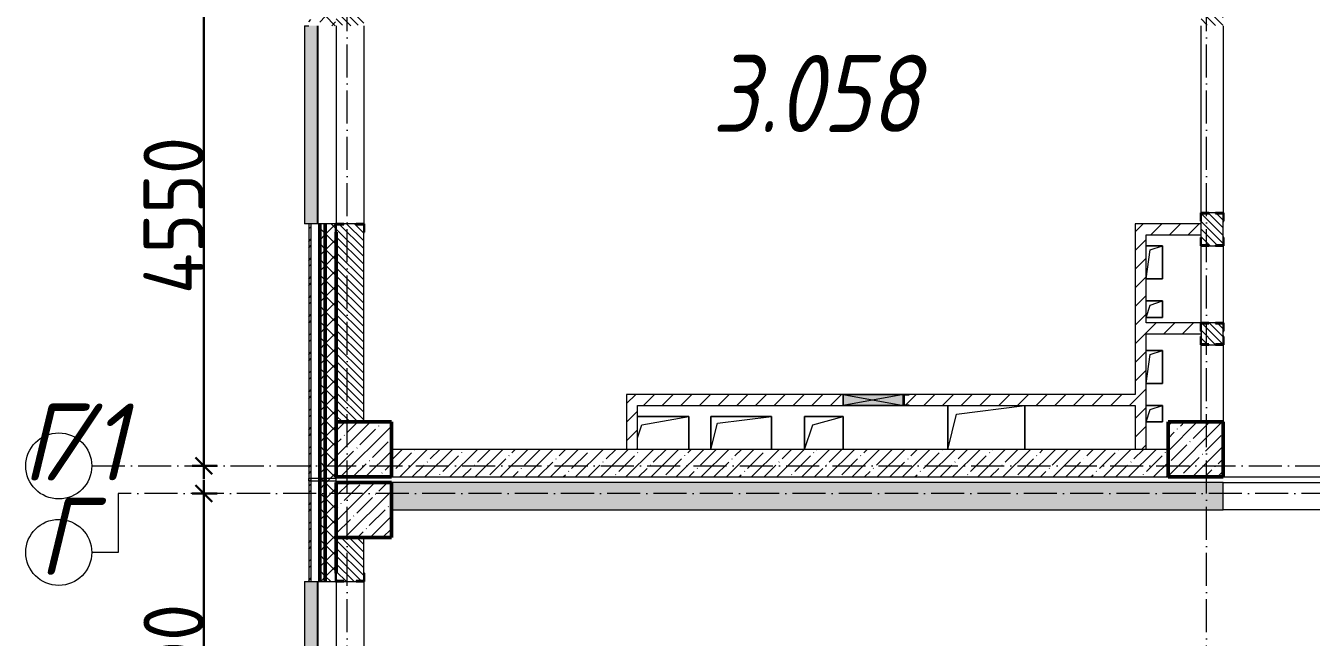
# Model space of a CAD drawing. Header units: millimetres. Extents: x -12989 to 629078, y -109036 to 555275.
# Drawn here: x 278502 to 290171, y -78789 to -73232 of the extents above; entities that cross this region are included whole.
import ezdxf

# ---------------------------------------------------------------- set-up
doc = ezdxf.new("R2010")
doc.units = ezdxf.units.MM
doc.linetypes.add('50_200_ШТРИХ_1Т_ш5_п1_п1_', pattern=[700, 500, -100, 0, -100])
for name, color, linetype, lineweight in [('4 -стяжа', 7, 'Continuous', 30), ('A-____-____-DIMS', 7, 'Continuous', 9), ('A-DETL-GENF-OTLN', 7, 'Continuous', 9), ('A-FLOR-____-OTLN', 7, 'Continuous', 9), ('A-GENM-____-MCUT', 7, 'Continuous', 25), ('A-GENM-____-OTLN', 7, 'Continuous', 9), ('A-GENM-____-OTLN-1', 7, 'Continuous', 25), ('A-GLAZ-____-OTLN', 7, 'Continuous', 9), ('A-WALL-____-MCUT-1', 7, 'Continuous', 9), ('A-WALL-____-MCUT-2', 7, 'Continuous', 50), ('A-WALL-____-MCUT-3', 7, 'Continuous', 9), ('A-WALL-____-OTLN', 7, 'Continuous', 9), ('A-WALL-____-PATT-1', 7, 'Continuous', 9), ('A-WALL-FNSH-MCUT-1', 7, 'Continuous', 9), ('I-WALL-____-OTLN', 7, 'Continuous', 9), ('S-COLS-____-MCUT', 7, 'Continuous', 50), ('S-COLS-____-OTLN', 7, 'Continuous', 9), ('S-GRID-____-IDEN', 7, 'Continuous', 9), ('S-GRID-____-OTLN', 7, 'Continuous', 9), ('S-GRID-____-OTLN-1', 7, '50_200_ШТРИХ_1Т_ш5_п1_п1_', 9), ('Марки помещений', 7, 'Continuous', 9)]:
    doc.layers.add(name, color=color, linetype=linetype, lineweight=lineweight)
doc.layers.add('A-GLAZ-____-OTLN-1', color=7, linetype='Continuous', lineweight=9, true_color=0xc0c0c0)
doc.layers.get('4 -стяжа').off()
doc.styles.add('ISOCPEUR_I', font='isocpeui.ttf', dxfattribs={"width": 0.9, "height": 2.5})
doc.styles.add('ISOCPEUR_I_2', font='isocpeui.ttf', dxfattribs={"width": 0.85, "height": 2.3})
doc.styles.add('ISOCPEUR_I_9', font='isocpeui.ttf', dxfattribs={"width": 0.9, "height": 250})
doc.styles.add('СПДС', font='isocpeur.ttf', dxfattribs={"width": 0.9})
doc.dimstyles.new('ISO-2_5_0_9К_БОЛЬШОЙ_ОСИ', dxfattribs={"dimscale": 304.8, "dimtxt": 248.995294, "dimasz": 0.492126, "dimexe": 0.393701, "dimexo": 0, "dimgap": 0, "dimtad": 1, "dimdec": 0, "dimzin": 0, "dimdsep": 46, "dimtxsty": 'ISOCPEUR_I_9', "dimblk1": 'OBLIQUE', "dimblk2": 'OBLIQUE', "dimsah": 1, "dimcen": 0.09, "dimdle": 0.393701, "dimazin": 0, "dimtfac": 1, "dimtdec": 4, "dimtix": 1, "dimtmove": 0, "dimatfit": 3, "dimfxl": 1, "dimtvp": 1, "dimtolj": 1, "dimtzin": 0, "dimarcsym": 2})
pattern_1 = [(135, (283770.707, -86863.456), (-35.35534, -35.35534), [])]
pattern_2 = [(45, (283770.71, -86863.46), (-70.71068, 70.71068), []), (135, (283770.71, -86863.46), (-70.71068, -70.71068), [])]
pattern_3 = [(45, (283770.71, -86863.46), (-84.8528, 84.8528), [])]
pattern_4 = [(45, (283770.7, -86863.46), (-114.0493, 114.0493), []), (45, (283884.76, -86863.46), (-114.0493, 114.0493), [201.612, -40.322, 3.353, -36.97])]
pattern_5 = [(45, (283770.71, -86863.46), (-85.5366, 85.5366), []), (45, (283827.73, -86863.46), (-85.5366, 85.5366), [])]

# ---------------------------------------------------------------- blocks, each defined once
blk = doc.blocks.new('BSC_Колонна _Прямоугольная - 500х500-V47-АР1_План отверстий 3 этажа в осях 1-64_А-ГГ')
at = {"layer": 'S-COLS-____-OTLN'}
h = blk.add_hatch(dxfattribs=at)
h.set_pattern_fill('FP_84', color=256, style=0, pattern_type=2)
h.set_pattern_definition([(45, (2200, -9781.04), (-114.0493, 114.0493), []), (45, (2314.05, -9781.04), (-114.0493, 114.0493), [201.612, -40.322, 3.353, -36.97])])
h.paths.add_polyline_path([(-250, -250), (250, -250), (250, 250), (-250, 250)], flags=0)
at = {"layer": 'S-COLS-____-MCUT'}
for p, q in [((250, 250), (-250, 250)), ((-250, 250), (-250, -250)), ((250, -250), (250, 250)), ((-250, -250), (250, -250))]:
    blk.add_line(p, q, dxfattribs=at)
blk = doc.blocks.new('BSC_Колонна _Прямоугольная - 500х500-V48-АР1_План отверстий 3 этажа в осях 1-64_А-ГГ')
at = {"layer": 'S-COLS-____-OTLN'}
h = blk.add_hatch(dxfattribs=at)
h.set_pattern_fill('FP_85', color=256, style=0, pattern_type=2)
h.set_pattern_definition([(45, (-5350, -9781.04), (-114.0493, 114.0493), []), (45, (-5235.95, -9781.04), (-114.0493, 114.0493), [201.613, -40.323, 3.353, -36.97])])
h.paths.add_polyline_path([(-250, -250), (250, -250), (250, 250), (-250, 250)], flags=0)
at = {"layer": 'S-COLS-____-MCUT'}
for p, q in [((250, 250), (-250, 250)), ((-250, 250), (-250, -250)), ((250, -250), (250, 250)), ((-250, -250), (250, -250))]:
    blk.add_line(p, q, dxfattribs=at)
blk = doc.blocks.new('BSC_Колонна _Прямоугольная - 500х500-V156-АР1_План отверстий 3 этажа в осях 1-64_А-ГГ')
at = {"layer": 'S-COLS-____-OTLN'}
h = blk.add_hatch(dxfattribs=at)
h.set_pattern_fill('FP_179', color=256, style=0, pattern_type=2)
h.set_pattern_definition([(45, (2200, -9231.04), (-114.0493, 114.0493), []), (45, (2314.05, -9231.04), (-114.0493, 114.0493), [201.612, -40.322, 3.353, -36.97])])
h.paths.add_polyline_path([(-250, -250), (250, -250), (250, 250), (-250, 250), (-250, 103)], flags=0)
at = {"layer": 'S-COLS-____-MCUT'}
for p, q in [((250, 250), (-250, 250)), ((-250, 250), (-250, -250)), ((250, -250), (250, 250)), ((-250, -250), (250, -250))]:
    blk.add_line(p, q, dxfattribs=at)
blk = doc.blocks.new('Фахверк_СКБ_Уголок - 250_2700-27497298-АР1_План отверстий 3 этажа в осях 1-64_А-ГГ')
at = {"layer": 'A-GENM-____-MCUT'}
for p, q in [((200, 181), (125, 181)), ((125, 181), (125, 106)), ((131, 106), (131, 175)), ((131, 175), (200, 175)), ((200, 175), (200, 181)), ((125, 106), (131, 106)), ((131, -6), (125, -6)), ((125, -6), (125, -81)), ((125, -81), (200, -81)), ((131, -75), (131, -6)), ((200, -75), (131, -75)), ((200, -81), (200, -75))]:
    blk.add_line(p, q, dxfattribs=at)
blk = doc.blocks.new('Фахверк_СКБ_Уголок - 200_3550_зеркало-28264001-АР1_План отверстий 3 этажа в осях 1-64_А-ГГ')
at = {"layer": 'A-GENM-____-MCUT'}
for p, q in [((200, 156), (125, 156)), ((125, 156), (125, 81)), ((131, 81), (131, 150)), ((131, 150), (200, 150)), ((200, 150), (200, 156)), ((125, 81), (131, 81)), ((131, 19), (125, 19)), ((125, 19), (125, -56)), ((131, -50), (131, 19)), ((125, -56), (200, -56)), ((200, -50), (131, -50)), ((200, -56), (200, -50))]:
    blk.add_line(p, q, dxfattribs=at)
blk = doc.blocks.new('154_Фахверк_СКБ_Швеллер - Тип_100_3960-28494444-АР1_План отверстий 3 этажа в осях 1-64_А-ГГ')
at = {"layer": 'A-GENM-____-MCUT'}
for p, q in [((125, 50), (175, 50)), ((125, -50), (125, 50)), ((128, 47), (128, -47)), ((175, 47), (128, 47)), ((175, 50), (175, 47)), ((175, -50), (125, -50)), ((128, -47), (175, -47)), ((175, -47), (175, -50))]:
    blk.add_line(p, q, dxfattribs=at)
blk = doc.blocks.new('Фахверк_СКБ_Уголок - 200_3550-28267367-АР1_План отверстий 3 этажа в осях 1-64_А-ГГ')
at = {"layer": 'A-GENM-____-MCUT'}
for p, q in [((200, 156), (125, 156)), ((125, 156), (125, 81)), ((131, 81), (131, 150)), ((131, 150), (200, 150)), ((200, 150), (200, 156)), ((125, 81), (131, 81)), ((131, 19), (125, 19)), ((125, 19), (125, -56)), ((131, -50), (131, 19)), ((125, -56), (200, -56)), ((200, -50), (131, -50)), ((200, -56), (200, -50))]:
    blk.add_line(p, q, dxfattribs=at)
blk = doc.blocks.new('Стены 5 - Стены 4-30145060-АР1_План отверстий 3 этажа в осях 1-64_А-ГГ')
at = {"layer": 'A-WALL-____-MCUT-3'}
for p, q in [((-1844, 41030), (-1844, 41010)), ((-1594, 41030), (-1844, 41030)), ((-1844, 41010), (-1594, 41010)), ((-1594, 41010), (-1594, 41030))]:
    blk.add_line(p, q, dxfattribs=at)
blk = doc.blocks.new('AR_Отверстие прямоугольное _в плите_ - AR_Отверстие прямоугольное _в плите_-V168-АР1_План отверстий 3 этажа в осях 1-64_А-ГГ')
at = {"layer": 'A-GENM-____-OTLN'}
for p, q in [((75, 75), (-75, 75)), ((-75, -75), (-37, 37)), ((-37, 37), (75, 75)), ((75, -75), (75, 75)), ((-75, -75), (75, -75))]:
    blk.add_line(p, q, dxfattribs=at)
blk = doc.blocks.new('AR_Отверстие прямоугольное _в плите_ - AR_Отверстие прямоугольное _в плите_-V169-АР1_План отверстий 3 этажа в осях 1-64_А-ГГ')
at = {"layer": 'A-GENM-____-OTLN'}
for p, q in [((75, 150), (-75, 150)), ((-37, 113), (75, 150)), ((75, -150), (75, 150)), ((-75, -150), (-37, 113)), ((-75, -150), (75, -150))]:
    blk.add_line(p, q, dxfattribs=at)
blk = doc.blocks.new('AR_Отверстие прямоугольное _в плите_ - AR_Отверстие прямоугольное _в плите_-V204-АР1_План отверстий 3 этажа в осях 1-64_А-ГГ')
at = {"layer": 'A-GENM-____-OTLN'}
for p, q in [((175, 150), (-175, 150)), ((-175, 150), (-175, -150)), ((-100, 75), (175, 150)), ((175, -150), (175, 150)), ((-175, -150), (-100, 75))]:
    blk.add_line(p, q, dxfattribs=at)
blk = doc.blocks.new('AR_Отверстие прямоугольное _в плите_ - AR_Отверстие прямоугольное _в плите_-30552525-АР1_План отверстий 3 этажа в осях 1-64_А-ГГ')
at = {"layer": 'A-GENM-____-OTLN'}
for p, q in [((-350, 200), (-350, -200)), ((-350, -200), (-270, 120)), ((-270, 120), (350, 200)), ((350, -200), (350, 200))]:
    blk.add_line(p, q, dxfattribs=at)
blk = doc.blocks.new('AR_Отверстие прямоугольное _в плите_ - AR_Отверстие прямоугольное _в плите_-30459267-АР1_План отверстий 3 этажа в осях 1-64_А-ГГ')
at = {"layer": 'A-GENM-____-OTLN'}
for p, q in [((250, 150), (-215, 150)), ((-175, 75), (250, 150)), ((250, -150), (250, 150)), ((-215, -45), (-175, 75))]:
    blk.add_line(p, q, dxfattribs=at)
blk = doc.blocks.new('AR_Отверстие прямоугольное _в плите_ - AR_Отверстие прямоугольное _в плите_-V212-АР1_План отверстий 3 этажа в осях 1-64_А-ГГ')
at = {"layer": 'A-GENM-____-OTLN'}
for p, q in [((275, 150), (-275, 150)), ((-275, 150), (-275, -150)), ((-215, 90), (275, 150)), ((275, -150), (275, 150)), ((-275, -150), (-215, 90))]:
    blk.add_line(p, q, dxfattribs=at)
blk = doc.blocks.new('Отлив_СКБ - Отлив витража_120_НВФ-V216-АР1_План отверстий 3 этажа в осях 1-64_А-ГГ')
at = {"layer": 'A-GLAZ-____-OTLN-1'}
for points in [[(0, 2), (1800, 2), (1800, 120), (0, 120), (0, 63)], [(0, 0), (1800, 0), (1800, 2), (0, 2)]]:
    blk.add_hatch(color=256, dxfattribs=at).paths.add_polyline_path(points, flags=0)
at = {"layer": 'A-GLAZ-____-OTLN'}
for p, q in [((0, 83), (0, 120)), ((1800, 120), (0, 120)), ((1800, 120), (1800, 83)), ((0, 2), (1800, 2)), ((1800, 0), (0, 0))]:
    blk.add_line(p, q, dxfattribs=at)
blk = doc.blocks.new('AR_Отверстие прямоугольное _в стене_ - AR_Отверстие прямоугольное _в стене__ОВ-36912551-АР1_План отверстий 3 этажа в осях 1-64_А-ГГ')
at = {"layer": 'A-GLAZ-____-OTLN'}
blk.add_hatch(color=256, dxfattribs=at).paths.add_polyline_path([(275, -50), (275, 50), (-275, 50), (-275, -50)], flags=0)
at = {"layer": 'A-DETL-GENF-OTLN'}
for p, q in [((-275, -50), (-275, 50)), ((-275, 50), (275, 50)), ((275, 50), (-275, -50)), ((-275, 50), (275, -50)), ((275, 50), (-275, 50)), ((-275, 50), (-275, -50)), ((275, -50), (-275, -50)), ((-275, -50), (275, -50))]:
    blk.add_line(p, q, dxfattribs=at)
blk = doc.blocks.new('Ось сетки - Круг_Ø6_00__ISO-2_5_0_9K_-25732049-АР1_План отверстий 3 этажа в осях 1-64_А-ГГ')
at = {"layer": 'S-GRID-____-IDEN'}
blk.add_circle((0, 0), 3, dxfattribs=at)
blk = doc.blocks.new('_Oblique')
at = {"color": 0, "linetype": 'ByBlock', "lineweight": -2}
blk.add_line((-0.5, -0.5), (0.5, 0.5), dxfattribs=at)
blk = doc.blocks.new('*D2947')
at = {"layer": 'A-____-____-DIMS', "color": 0, "lineweight": -2, "transparency": 16777216}
for p, q in [((280119, -81002), (280119, -77362)), ((280013, -77482), (280239, -77482)), ((280013, -80882), (280239, -80882))]:
    blk.add_line(p, q, dxfattribs=at)
at = {"layer": 'Defpoints', "color": 0, "transparency": 16777216}
for p in [(280013, -77482), (280119, -77482), (280013, -80882)]:
    blk.add_point(p, dxfattribs=at)
at = {"layer": 'A-____-____-DIMS', "color": 0, "lineweight": -2, "transparency": 16777216, "xscale": 150, "yscale": 150, "zscale": 150}
for p, rotation in [((280119, -77482), 90), ((280119, -80882), 270)]:
    blk.add_blockref('_Oblique', p, dxfattribs=dict(at, rotation=rotation))
at = {"layer": 'A-____-____-DIMS', "color": 0, "transparency": 16777216, "insert": (279845, -79182), "char_height": 548.6, "attachment_point": 5, "rotation": 90, "style": 'СПДС'}
blk.add_mtext('\\A1;3400', dxfattribs=at)
blk = doc.blocks.new('*D2948')
at = {"layer": 'A-____-____-DIMS', "color": 0, "lineweight": -2, "transparency": 16777216}
for p, q in [((280119, -77352), (280119, -72562)), ((280013, -72682), (280239, -72682)), ((280013, -77232), (280239, -77232))]:
    blk.add_line(p, q, dxfattribs=at)
at = {"layer": 'Defpoints', "color": 0, "transparency": 16777216}
for p in [(280013, -72682), (280119, -72682), (280013, -77232)]:
    blk.add_point(p, dxfattribs=at)
at = {"layer": 'A-____-____-DIMS', "color": 0, "lineweight": -2, "transparency": 16777216, "xscale": 150, "yscale": 150, "zscale": 150}
for p, rotation in [((280119, -72682), 90), ((280119, -77232), 270)]:
    blk.add_blockref('_Oblique', p, dxfattribs=dict(at, rotation=rotation))
at = {"layer": 'A-____-____-DIMS', "color": 0, "transparency": 16777216, "insert": (279845, -74957), "char_height": 548.6, "attachment_point": 5, "rotation": 90, "style": 'СПДС'}
blk.add_mtext('\\A1;4550', dxfattribs=at)
blk = doc.blocks.new('3эт')
at = {"layer": 'S-GRID-____-OTLN-1', "color": 251, "ltscale": 0.6, "true_color": 0x636466}
for p, q in [((281420.7, -91346.1), (281420.7, -36982.5)), ((289220.7, -91346.1), (289220.7, -36982.5)), ((279101.9, -77232.4), (307641.3, -77232.4)), ((387845.1, -77482.4), (279340.9, -77482.4))]:
    blk.add_line(p, q, dxfattribs=at)
at = {"layer": 'S-GRID-____-IDEN', "char_height": 700, "attachment_point": 1, "style": 'ISOCPEUR_I'}
for s, insert, width in [('\\fISOCPEUR|b0|i1|c204|p34|;\\W.9;Г', (278473.1, -76664.8), 202.025), ('/1', (278639.8, -76664.8), 346.329), ('\\fISOCPEUR|b0|i1|c204|p34|;\\W.9;Г', (278620.9, -77520.9), 202.025)]:
    blk.add_mtext(s, dxfattribs=dict(at, insert=insert, width=width))
at = {"layer": 'A-____-____-DIMS'}
for base, p1, p2, override, picture, middle in [((280119.3, -72682.4), (280013.2, -77232.4), (280013.2, -72682.4), {"dimtxt": 1.8, "dimpost": '<>', "dimtxsty": 'СПДС', "dimfxl": 4550}, '*D2948', (279845, -74957.4)), ((280119.3, -77482.4), (280013.2, -80882.4), (280013.2, -77482.4), {"dimtxt": 1.8, "dimpost": '<>', "dimtxsty": 'СПДС', "dimfxl": 3400}, '*D2947', (279845, -79182.4))]:
    dim = blk.add_linear_dim(base=base, p1=p1, p2=p2, angle=90, dimstyle='ISO-2_5_0_9К_БОЛЬШОЙ_ОСИ', override=override, dxfattribs=at)
    dim.commit()
    dim.dimension.update_dxf_attribs({"geometry": picture, "text_midpoint": middle})

msp = doc.modelspace()

# ---------------------------------------------------------------- hatches: boundary and pattern name
at = {"layer": 'A-WALL-____-PATT-1'}
h = msp.add_hatch(dxfattribs=at)
h.set_pattern_fill('FP_3', color=256, style=0, pattern_type=2)
h.set_pattern_definition(pattern_5)
h.paths.add_polyline_path([(281090.7074, -77347.4142), (281090.7074, -75032.4142), (281070.7074, -75032.4142), (281070.7074, -77347.4142)], flags=0)
h.paths.add_polyline_path([(281070.7074, -73232.4142), (281090.7074, -73232.4142), (281090.7074, -71782.4142), (281070.7074, -71782.4142), (281070.7074, -72368.9168)], flags=0)
h.paths.add_polyline_path([(281070.7074, -69982.4142), (281090.7074, -69982.4142), (281090.7074, -68782.4142), (281070.7074, -68782.4142), (281070.7074, -68928.7953)], flags=0)
h.paths.add_polyline_path([(281090.7074, -66982.4142), (281090.7074, -65782.4142), (281070.7074, -65782.4142), (281070.7074, -66982.4142)], flags=0)
h.paths.add_polyline_path([(281090.7074, -63982.4142), (281090.7074, -62782.4037), (281070.7074, -62782.4037), (281070.7074, -63982.4142)], flags=0)
h = msp.add_hatch(dxfattribs=at)
h.set_pattern_fill('FP_1', color=256, style=0, pattern_type=2)
h.set_pattern_definition(pattern_2)
h.paths.add_polyline_path([(281220.7074, -77347.4142), (281220.7074, -75032.4142), (281170.7074, -75032.4142), (281170.7074, -77347.4142)], flags=0)
h.paths.add_polyline_path([(281170.7074, -73232.4142), (281220.7074, -73232.4142), (281220.7074, -71782.4142), (281170.7074, -71782.4142), (281170.7074, -72368.9168)], flags=0)
h.paths.add_polyline_path([(281220.7074, -69982.4142), (281220.7074, -68782.4142), (281170.7074, -68782.4142), (281170.7074, -69982.4142)], flags=0)
h.paths.add_polyline_path([(281220.7074, -66982.4142), (281220.7074, -65782.4142), (281170.7074, -65782.4142), (281170.7074, -66982.4142)], flags=0)
h.paths.add_polyline_path([(281220.7074, -63982.4142), (281220.7074, -62782.4037), (281170.7074, -62782.4037), (281170.7074, -63982.4142)], flags=0)
h = msp.add_hatch(dxfattribs=at)
h.set_pattern_fill('FP_1', color=256, style=0, pattern_type=2)
h.set_pattern_definition(pattern_2)
h.paths.add_polyline_path([(281220.7074, -77347.4142), (281320.7074, -77347.4142), (281320.7074, -75107.4142), (281314.7074, -75107.4142), (281314.7074, -75032.4142), (281220.7074, -75032.4142), (281220.7074, -77332.4142)], flags=0)
h.paths.add_polyline_path([(281314.7074, -73232.4142), (281314.7074, -73157.4142), (281320.7074, -73157.4142), (281320.7074, -71857.4142), (281314.7074, -71857.4142), (281314.7074, -71782.4142), (281220.7074, -71782.4142), (281220.7074, -73232.4142)], flags=0)
h.paths.add_polyline_path([(281314.7074, -69982.4142), (281314.7074, -69907.4142), (281320.7074, -69907.4142), (281320.7074, -68857.4142), (281314.7074, -68857.4142), (281314.7074, -68782.4142), (281220.7074, -68782.4142), (281220.7074, -69982.4142)], flags=0)
h.paths.add_polyline_path([(281314.7074, -66982.4142), (281314.7074, -66907.4142), (281320.7074, -66907.4142), (281320.7074, -65857.4142), (281314.7074, -65857.4142), (281314.7074, -65782.4142), (281220.7074, -65782.4142), (281220.7074, -66982.4142)], flags=0)
h.paths.add_polyline_path([(281314.7074, -63982.4142), (281314.7074, -63907.4142), (281320.7074, -63907.4142), (281320.7074, -62857.4142), (281314.7074, -62857.4142), (281314.7074, -62782.4142), (281220.7074, -62782.4142), (281220.7074, -63982.4142)], flags=0)
h = msp.add_hatch(dxfattribs=at)
h.set_pattern_fill('FP_6', color=256, style=0, pattern_type=2)
h.set_pattern_definition(pattern_1)
h.paths.add_polyline_path([(281320.7074, -76832.4142), (281570.7074, -76832.4142), (281569.8741, -75038.4142), (281501.7074, -75038.4142), (281501.7074, -75032.4142), (281389.7074, -75032.4142), (281389.7074, -75038.4142), (281320.7074, -75038.4142), (281320.7074, -75809.0383)], flags=0)
h.paths.add_polyline_path([(281501.7074, -73232.4142), (281501.7074, -73226.4142), (281570.7074, -73226.4142), (281570.7074, -72932.4142), (281320.7074, -72932.4142), (281320.7074, -73226.4142), (281389.7074, -73226.4142), (281389.7074, -73232.4142)], flags=0)
h = msp.add_hatch(dxfattribs=at)
h.set_pattern_fill('FP_6', color=256, style=0, pattern_type=2)
h.set_pattern_definition(pattern_1)
h.paths.add_polyline_path([(289301.7074, -76132.4142), (289301.7074, -76126.4142), (289370.7074, -76126.4142), (289370.7074, -75938.4142), (289301.7074, -75938.4142), (289301.7074, -75932.4142), (289239.7074, -75932.4142), (289239.7074, -75938.4142), (289170.7074, -75938.4142), (289170.7074, -76126.4142), (289239.7074, -76126.4142), (289239.7074, -76132.4142)], flags=0)
h.paths.add_polyline_path([(289239.7074, -75232.4142), (289301.7074, -75232.4142), (289301.7074, -75226.4142), (289370.7074, -75226.4142), (289370.7074, -74938.4142), (289301.7074, -74938.4142), (289301.7074, -74932.4142), (289239.7074, -74932.4142), (289239.7074, -74938.4142), (289170.7074, -74938.4142), (289170.7074, -75226.4142), (289239.7074, -75226.4142)], flags=0)
h.paths.add_polyline_path([(289239.7074, -73232.4142), (289301.7074, -73232.4142), (289301.7074, -73226.4142), (289370.7074, -73226.4142), (289370.7074, -72932.4142), (289170.7074, -72932.4142), (289170.7074, -73226.4142), (289239.7074, -73226.4142)], flags=0)
h = msp.add_hatch(dxfattribs=at)
h.set_pattern_fill('FP_4', color=256, style=0, pattern_type=2)
h.set_pattern_definition(pattern_3)
h.paths.add_polyline_path([(288670.7074, -77082.4142), (288670.7074, -75032.4142), (288570.7074, -75032.4142), (288570.7074, -77082.4142)], flags=0)
h = msp.add_hatch(dxfattribs=at)
h.set_pattern_fill('FP_4', color=256, style=0, pattern_type=2)
h.set_pattern_definition(pattern_3)
h.paths.add_polyline_path([(289170.7074, -75132.4142), (289170.7074, -75032.4142), (288670.7074, -75032.4142), (288670.7074, -75132.4142), (289059.4234, -75132.4142)], flags=0)
h = msp.add_hatch(dxfattribs=at)
h.set_pattern_fill('FP_4', color=256, style=0, pattern_type=2)
h.set_pattern_definition(pattern_3)
h.paths.add_polyline_path([(289162.5335, -76032.4142), (289170.7074, -76032.4142), (289170.7074, -76007.4142), (289164.7074, -76007.4142), (289164.7074, -75932.4142), (288670.7074, -75932.4142), (288670.7074, -76032.4142), (289059.4234, -76032.4142)], flags=0)
h = msp.add_hatch(dxfattribs=at)
h.set_pattern_fill('FP_4', color=256, style=0, pattern_type=2)
h.set_pattern_definition(pattern_3)
h.paths.add_polyline_path([(284055.7074, -77082.4142), (284055.7074, -76582.4142), (283955.7074, -76582.4142), (283955.7074, -77082.4142)], flags=0)
h = msp.add_hatch(dxfattribs=at)
h.set_pattern_fill('FP_4', color=256, style=0, pattern_type=2)
h.set_pattern_definition(pattern_3)
h.paths.add_polyline_path([(288570.7074, -76682.4142), (288570.7074, -76582.4142), (286520.7074, -76582.4142), (286520.7074, -76585.4142), (286473.7074, -76585.4142), (286473.7074, -76679.4142), (286520.7074, -76679.4142), (286520.7074, -76682.4142), (287291.9591, -76682.4142)], flags=0)
h.paths.add_polyline_path([(285920.7074, -76682.4142), (285920.7074, -76582.4142), (284055.7074, -76582.4142), (284055.7074, -76682.4142)], flags=0)
h = msp.add_hatch(dxfattribs=at)
h.set_pattern_fill('FP_38', color=256, style=0, pattern_type=2)
h.set_pattern_definition(pattern_4)
h.paths.add_polyline_path([(288870.7074, -77332.4142), (288870.7074, -77082.4142), (281820.7074, -77082.4142), (281820.7074, -77332.4142), (287291.9591, -77332.4142)], flags=0)
h = msp.add_hatch(dxfattribs=at)
h.set_pattern_fill('FP_1', color=256, style=0, pattern_type=2)
h.set_pattern_definition(pattern_2)
h.paths.add_polyline_path([(281170.7074, -88932.4142), (281220.7074, -88932.4142), (281220.7074, -84632.4142), (281170.7074, -84632.4142), (281170.7074, -86129.4028)], flags=0)
h.paths.add_polyline_path([(281220.7074, -82832.4142), (281220.7074, -80082.4142), (281170.7074, -80082.4142), (281170.7074, -82832.4142)], flags=0)
h.paths.add_polyline_path([(281170.7074, -78282.4142), (281220.7074, -78282.4142), (281220.7074, -77347.4142), (281170.7074, -77347.4142), (281170.7074, -77529.0991)], flags=0)
h = msp.add_hatch(dxfattribs=at)
h.set_pattern_fill('FP_1', color=256, style=0, pattern_type=2)
h.set_pattern_definition(pattern_2)
h.paths.add_polyline_path([(281220.7074, -88882.4142), (281320.7074, -88882.4142), (281320.7074, -84632.4142), (281220.7074, -84632.4142), (281220.7074, -86129.4028)], flags=0)
h.paths.add_polyline_path([(281320.7074, -82832.4142), (281320.7074, -80157.4142), (281314.7074, -80157.4142), (281314.7074, -80082.4142), (281220.7074, -80082.4142), (281220.7074, -82832.4142)], flags=0)
h.paths.add_polyline_path([(281314.7074, -78282.4142), (281314.7074, -78207.4142), (281320.7074, -78207.4142), (281320.7074, -77347.4142), (281220.7074, -77347.4142), (281220.7074, -78282.4142)], flags=0)
h = msp.add_hatch(dxfattribs=at)
h.set_pattern_fill('FP_3', color=256, style=0, pattern_type=2)
h.set_pattern_definition(pattern_5)
h.paths.add_polyline_path([(281070.7074, -89032.4142), (281090.7074, -89032.4142), (281090.7074, -84632.4142), (281070.7074, -84632.4142), (281070.7074, -86129.4028)], flags=0)
h.paths.add_polyline_path([(281070.7074, -82832.4142), (281090.7074, -82832.4142), (281090.7074, -80082.4142), (281070.7074, -80082.4142), (281070.7074, -82689.2813)], flags=0)
h.paths.add_polyline_path([(281090.7074, -78282.4142), (281090.7074, -77367.4142), (281070.7074, -77367.4142), (281070.7074, -78282.4142)], flags=0)
h = msp.add_hatch(dxfattribs=at)
h.set_pattern_fill('FP_38', color=256, style=0, pattern_type=2)
h.set_pattern_definition(pattern_4)
h.paths.add_polyline_path([(306734.0663, -77632.4142), (307320.7074, -77632.4142), (307320.7074, -77382.4142), (302520.7074, -77382.4142), (302520.7074, -77632.4142), (304966.602, -77632.4142)], flags=0)
h.paths.add_polyline_path([(301370.7074, -77632.4142), (301370.7074, -77382.4142), (293370.7074, -77382.4142), (293370.7074, -77632.4142), (296976.0358, -77632.4142), (296976.0358, -77586.6648), (297062.7724, -77586.6648), (297062.7724, -77632.4142), (299664.2091, -77632.4142)], flags=0)
h.paths.add_polyline_path([(289370.7074, -77632.4142), (289370.7074, -77382.4142), (281820.7074, -77382.4142), (281820.7074, -77632.4142), (289059.4234, -77632.4142)], flags=0)
h = msp.add_hatch(dxfattribs=at)
h.set_pattern_fill('FP_6', color=256, style=0, pattern_type=2)
h.set_pattern_definition(pattern_1)
h.paths.add_polyline_path([(281389.7074, -80532.4142), (281570.7074, -80532.4142), (281570.7074, -80088.4142), (281501.7074, -80088.4142), (281501.7074, -80082.4142), (281389.7074, -80082.4142), (281389.7074, -80088.4142), (281320.7074, -80088.4142), (281320.7074, -80532.4142)], flags=0)
h.paths.add_polyline_path([(281501.7074, -78282.4142), (281501.7074, -78276.4142), (281570.7074, -78276.4142), (281570.7074, -77882.4142), (281320.7074, -77882.4142), (281320.7074, -78276.4142), (281389.7074, -78276.4142), (281389.7074, -78282.4142)], flags=0)

# ---------------------------------------------------------------- linework, layer by layer
at = {"layer": 'A-FLOR-____-OTLN'}
for p, q in [((288670.7074, -75232.4095), (288820.7074, -75232.4095)), ((288820.7074, -75232.4095), (288820.7074, -75532.4095)), ((288820.7074, -75532.4095), (288670.7074, -75532.4095)), ((288670.7074, -75732.4095), (288820.7074, -75732.4095)), ((288820.7074, -75732.4095), (288820.7074, -75882.4095)), ((288820.7074, -75882.4095), (288670.7074, -75882.4095)), ((288670.7074, -76182.4095), (288820.7074, -76182.4095)), ((288820.7074, -76182.4095), (288820.7074, -76482.4095)), ((288820.7074, -76482.4095), (288670.7074, -76482.4095)), ((286870.7074, -77082.4142), (286870.7074, -76682.4142)), ((287570.7074, -76682.4142), (287570.7074, -77082.4142)), ((288670.7074, -76682.4095), (288820.7074, -76682.4095)), ((288820.7074, -76682.4095), (288820.7074, -76832.4095)), ((284055.7074, -76782.4142), (284520.7074, -76782.4142)), ((284520.7074, -76782.4142), (284520.7074, -77082.4142)), ((284720.7074, -76782.4142), (285270.7074, -76782.4142)), ((284720.7074, -77082.4142), (284720.7074, -76782.4142)), ((285270.7074, -76782.4142), (285270.7074, -77082.4142)), ((285570.7074, -76782.4142), (285920.7074, -76782.4142)), ((285570.7074, -77082.4142), (285570.7074, -76782.4142)), ((285920.7074, -76782.4142), (285920.7074, -77082.4142)), ((288820.7074, -76832.4095), (288670.7074, -76832.4095)), ((289370.7074, -77332.4142), (293370.7074, -77332.4142))]:
    msp.add_line(p, q, dxfattribs=at)
at = {"layer": 'A-WALL-____-MCUT-1'}
for p, q in [((288870.7074, -77082.4142), (281820.7074, -77082.4142)), ((281820.7074, -77332.4142), (288870.7074, -77332.4142)), ((289370.7074, -77382.4142), (281820.7074, -77382.4142)), ((289370.7074, -77632.4142), (289370.7074, -77382.4142)), ((281820.7074, -77632.4142), (289370.7074, -77632.4142))]:
    msp.add_line(p, q, dxfattribs=at)
at = {"layer": 'A-WALL-____-MCUT-2'}
for p, q in [((281170.7074, -78282.4142), (281170.7074, -75032.4142)), ((281220.7074, -78282.4142), (281220.7074, -75032.4142)), ((281320.7074, -76832.4142), (281320.7074, -75107.4142)), ((281320.7074, -77882.4142), (281320.7074, -78207.4142))]:
    msp.add_line(p, q, dxfattribs=at)
at = {"layer": 'A-WALL-____-MCUT-3'}
for p, q in [((289170.7074, -75157.4142), (289170.7074, -75007.4142)), ((289301.7074, -74932.4142), (289239.7074, -74932.4142)), ((289370.7074, -75157.4142), (289370.7074, -75007.4142)), ((281314.7074, -75032.4142), (281090.7074, -75032.4142)), ((281090.7074, -75032.4142), (281090.7074, -78282.4142)), ((281501.7074, -75032.4142), (281389.7074, -75032.4142)), ((281570.7074, -76832.4142), (281570.7074, -75107.4142)), ((289239.7074, -75232.4142), (289301.7074, -75232.4142)), ((289301.7074, -75932.4142), (289239.7074, -75932.4142)), ((289170.7074, -76007.4142), (289170.7074, -76057.4142)), ((289370.7074, -76057.4142), (289370.7074, -76007.4142)), ((289239.7074, -76132.4142), (289301.7074, -76132.4142)), ((281320.7074, -77382.4142), (281320.7074, -77332.4142)), ((281570.7074, -78207.4142), (281570.7074, -77882.4142)), ((281090.7074, -78282.4142), (281314.7074, -78282.4142)), ((281389.7074, -78282.4142), (281501.7074, -78282.4142))]:
    msp.add_line(p, q, dxfattribs=at)
at = {"layer": 'A-WALL-____-OTLN'}
for p, q in [((281320.7074, -73232.4142), (281320.7074, -75032.4142)), ((281570.7074, -73232.4142), (281570.7074, -75032.4142)), ((289370.7074, -77382.4142), (293370.7074, -77382.4142)), ((293370.7074, -77632.4142), (289370.7074, -77632.4142)), ((281320.7074, -78282.4142), (281320.7074, -80082.4142)), ((281570.7074, -78282.4142), (281570.7074, -80082.4142))]:
    msp.add_line(p, q, dxfattribs=at)
at = {"layer": 'A-WALL-FNSH-MCUT-1'}
for p, q in [((281070.7074, -75032.4142), (281070.7074, -77347.4142)), ((281090.7074, -75032.4142), (281070.7074, -75032.4142)), ((288570.7074, -75032.4142), (288570.7074, -76582.4142)), ((289170.7074, -75032.4142), (288570.7074, -75032.4142)), ((288670.7074, -75932.4142), (288670.7074, -75132.4142)), ((288670.7074, -75132.4142), (289170.7074, -75132.4142)), ((289164.7074, -75932.4142), (288670.7074, -75932.4142)), ((288670.7074, -77082.4142), (288670.7074, -76032.4142)), ((288670.7074, -76032.4142), (289170.7074, -76032.4142)), ((285920.7074, -76582.4142), (283955.7074, -76582.4142)), ((283955.7074, -76582.4142), (283955.7074, -77082.4142)), ((288570.7074, -76582.4142), (286520.7074, -76582.4142)), ((284055.7074, -76682.4142), (285920.7074, -76682.4142)), ((284055.7074, -77082.4142), (284055.7074, -76682.4142)), ((286520.7074, -76682.4142), (288570.7074, -76682.4142)), ((288570.7074, -76682.4142), (288570.7074, -77082.4142)), ((281070.7074, -77347.4142), (281090.7074, -77347.4142)), ((281070.7074, -77367.4142), (281070.7074, -78282.4142)), ((281090.7074, -77367.4142), (281070.7074, -77367.4142)), ((281070.7074, -78282.4142), (281090.7074, -78282.4142))]:
    msp.add_line(p, q, dxfattribs=at)
at = {"layer": 'I-WALL-____-OTLN'}
for p, q in [((289170.7074, -74932.4142), (289170.7074, -73232.4142)), ((289370.7074, -73232.4142), (289370.7074, -74932.4142)), ((289170.7074, -75932.4142), (289170.7074, -75232.4142)), ((289370.7074, -75232.4142), (289370.7074, -75932.4142)), ((289170.7074, -76832.4142), (289170.7074, -76132.4142)), ((289370.7074, -76132.4142), (289370.7074, -76832.4142))]:
    msp.add_line(p, q, dxfattribs=at)
at = {"layer": 'S-GRID-____-OTLN'}
for p, q in [((279340.8517, -77482.4142), (279340.8517, -78017.9982)), ((279340.8517, -78017.9982), (279101.9372, -78017.9982))]:
    msp.add_line(p, q, dxfattribs=at)

# ---------------------------------------------------------------- block references
at = {"layer": '4 -стяжа'}
msp.add_blockref('3эт', (0, 0), dxfattribs=at)
at = {"layer": 'A-GENM-____-OTLN'}
for name, p in [('AR_Отверстие прямоугольное _в плите_ - AR_Отверстие прямоугольное _в плите_-V169-АР1_План отверстий 3 этажа в осях 1-64_А-ГГ', (288745.7074, -75382.4095)), ('AR_Отверстие прямоугольное _в плите_ - AR_Отверстие прямоугольное _в плите_-V168-АР1_План отверстий 3 этажа в осях 1-64_А-ГГ', (288745.7074, -75807.4095)), ('AR_Отверстие прямоугольное _в плите_ - AR_Отверстие прямоугольное _в плите_-V169-АР1_План отверстий 3 этажа в осях 1-64_А-ГГ', (288745.7074, -76332.4095)), ('AR_Отверстие прямоугольное _в плите_ - AR_Отверстие прямоугольное _в плите_-30552525-АР1_План отверстий 3 этажа в осях 1-64_А-ГГ', (287220.7074, -76882.4142)), ('AR_Отверстие прямоугольное _в плите_ - AR_Отверстие прямоугольное _в плите_-V168-АР1_План отверстий 3 этажа в осях 1-64_А-ГГ', (288745.7074, -76757.4095)), ('AR_Отверстие прямоугольное _в плите_ - AR_Отверстие прямоугольное _в плите_-30459267-АР1_План отверстий 3 этажа в осях 1-64_А-ГГ', (284270.7074, -76932.4142)), ('AR_Отверстие прямоугольное _в плите_ - AR_Отверстие прямоугольное _в плите_-V212-АР1_План отверстий 3 этажа в осях 1-64_А-ГГ', (284995.7074, -76932.4142)), ('AR_Отверстие прямоугольное _в плите_ - AR_Отверстие прямоугольное _в плите_-V204-АР1_План отверстий 3 этажа в осях 1-64_А-ГГ', (285745.7074, -76932.4142))]:
    msp.add_blockref(name, p, dxfattribs=at)
at = {"layer": 'A-GENM-____-OTLN-1'}
for name, p, rotation in [('Фахверк_СКБ_Уголок - 200_3550-28267367-АР1_План отверстий 3 этажа в осях 1-64_А-ГГ', (289220.7074, -74807.4142), 269.9999999999999), ('Фахверк_СКБ_Уголок - 250_2700-27497298-АР1_План отверстий 3 этажа в осях 1-64_А-ГГ', (281395.7074, -74907.4142), 269.9999999999999), ('Фахверк_СКБ_Уголок - 200_3550_зеркало-28264001-АР1_План отверстий 3 этажа в осях 1-64_А-ГГ', (289320.7074, -75357.4142), 89.99999999999991), ('Фахверк_СКБ_Уголок - 200_3550_зеркало-28264001-АР1_План отверстий 3 этажа в осях 1-64_А-ГГ', (289220.7074, -75807.4142), 269.9999999999999), ('Фахверк_СКБ_Уголок - 200_3550_зеркало-28264001-АР1_План отверстий 3 этажа в осях 1-64_А-ГГ', (289320.7074, -76257.4142), 89.99999999999991), ('Фахверк_СКБ_Уголок - 250_2700-27497298-АР1_План отверстий 3 этажа в осях 1-64_А-ГГ', (281495.7074, -78407.4142), 89.99999999999991)]:
    msp.add_blockref(name, p, dxfattribs=dict(at, rotation=rotation))
msp.add_blockref('154_Фахверк_СКБ_Швеллер - Тип_100_3960-28494444-АР1_План отверстий 3 этажа в осях 1-64_А-ГГ', (286345.7074, -76632.4142), dxfattribs=at)
at = {"layer": 'A-GLAZ-____-OTLN', "rotation": 90}
for p in [(281153.7074, -75032.4142), (281153.7074, -80082.4142)]:
    msp.add_blockref('Отлив_СКБ - Отлив витража_120_НВФ-V216-АР1_План отверстий 3 этажа в осях 1-64_А-ГГ', p, dxfattribs=at)
at = {"layer": 'A-GLAZ-____-OTLN'}
msp.add_blockref('AR_Отверстие прямоугольное _в стене_ - AR_Отверстие прямоугольное _в стене__ОВ-36912551-АР1_План отверстий 3 этажа в осях 1-64_А-ГГ', (286195.7074, -76632.4142), dxfattribs=at)
at = {"layer": 'A-WALL-____-OTLN'}
msp.add_blockref('Стены 5 - Стены 4-30145060-АР1_План отверстий 3 этажа в осях 1-64_А-ГГ', (282914.2192, -118377.6562), dxfattribs=at)
at = {"layer": 'S-COLS-____-OTLN'}
for name, p in [('BSC_Колонна _Прямоугольная - 500х500-V47-АР1_План отверстий 3 этажа в осях 1-64_А-ГГ', (281570.7074, -77082.4142)), ('BSC_Колонна _Прямоугольная - 500х500-V48-АР1_План отверстий 3 этажа в осях 1-64_А-ГГ', (289120.7074, -77082.4142)), ('BSC_Колонна _Прямоугольная - 500х500-V156-АР1_План отверстий 3 этажа в осях 1-64_А-ГГ', (281570.7074, -77632.4142))]:
    msp.add_blockref(name, p, dxfattribs=at)
at = {"layer": 'S-GRID-____-IDEN', "xscale": 99.99999999999993, "yscale": 99.99999999999993, "zscale": 99.99999999999993}
for p, rotation in [((278801.9372, -77232.4142), 269.9999999999996), ((278801.9372, -78017.9982), 89.99999999999982)]:
    msp.add_blockref('Ось сетки - Круг_Ø6_00__ISO-2_5_0_9K_-25732049-АР1_План отверстий 3 этажа в осях 1-64_А-ГГ', p, dxfattribs=dict(at, rotation=rotation))

# ---------------------------------------------------------------- texts
at = {"layer": 'Марки помещений', "insert": (284731.2814, -73498.5495), "char_height": 700, "width": 785.65375, "attachment_point": 1, "style": 'ISOCPEUR_I_2'}
msp.add_mtext('3.058', dxfattribs=at)

doc.saveas('drawing.dxf')
